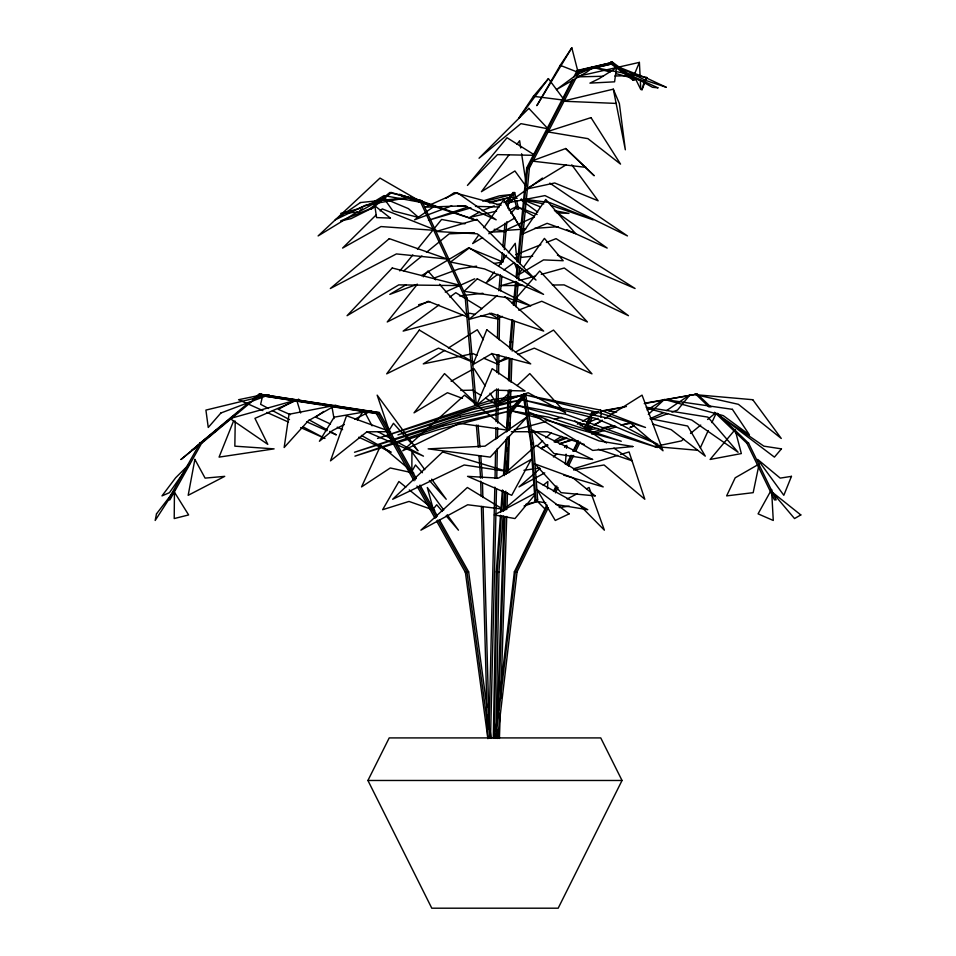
<?xml version="1.0" encoding="UTF-8"?>
<svg xmlns="http://www.w3.org/2000/svg" width="956" height="956" viewBox="0 0 956 956"><rect width="100%" height="100%" fill="white"/><g stroke="black" fill="none" stroke-linecap="round" stroke-linejoin="round"><path stroke-width="1.43" d="M235.236 421.106L234.841 446.165L274.109 448.866L219.067 457.123L233.682 420.724M495.543 451.411L495.041 478.191M495.746 439.509L495.949 427.607M496.045 421.656L496.606 388.913M496.881 372.541L497.192 354.688M497.467 338.316L497.885 314.512M497.311 448.436L496.762 478.191M497.49 438.027L497.67 427.607M497.753 423.138L498.339 388.913M498.59 374.035L498.924 354.688M499.175 339.81L499.582 315.994M493.308 738.199L496.295 571.867L500.502 515.296M494.276 738.355L497.263 572.011L496.295 571.867L498.913 572.417L503.119 515.846M496.009 738.355L498.996 572.011L497.263 572.011M489.006 729.464L494.826 487.118M490.512 738.379L496.511 488.6M497.216 723.429L504.027 516.312M504.266 508.867L504.816 492.471M506.823 431.383L508.15 391.147M508.484 380.715L509.225 358.369M509.572 347.936L511.914 319.842M497.694 738.438L497.992 729.5M498.435 716.092L498.53 713.116M498.626 710.129L504.995 516.467M505.246 509.022L505.832 491.145M506.465 471.774L506.811 461.354M507.158 450.921L507.254 447.946M507.983 425.599L508.138 421.13M508.377 413.673L509.166 389.845M509.452 380.906L510.193 358.56M510.48 349.621L512.894 319.949M499.426 738.438L500.263 713.116M500.753 698.215L506.728 516.467M507.015 507.528L507.505 492.627M508.245 470.292L509.369 436.02M509.56 430.069L509.811 422.612M510.002 416.661L510.886 389.845M511.137 382.388L511.914 358.56M512.165 351.103L514.471 321.431M547.513 488.743L547.86 481.501L543.247 485.266M600.87 417.175L601.264 410.733M500.717 512.308L502.378 489.974M503.489 475.084L506.142 439.354M506.704 431.909L508.138 412.514L523.804 394.135L525.525 394.135L525.716 395.437M497.18 572.417L501.386 515.846M501.721 511.376L503.274 490.524M504.386 475.634L507.266 436.928M507.708 430.965L509.034 413.1L508.138 412.55L508.329 413.864L510.05 413.864L524.796 396.525M503.454 511.376L504.888 492.017M506.214 474.152L508.986 436.928M509.548 429.483L510.767 413.1L509.871 412.55M565.331 464.317L566.107 454.124M566.55 448.292L566.777 445.377L564.554 447.312M498.829 290.791L500.299 274.623M501.243 264.334L502.318 252.587M502.844 246.708L504.995 223.19M506.596 205.564L507.003 201.154L508.735 201.154L508.054 208.504M500.562 290.791L501.9 276.093M503.238 261.406L503.908 254.057M504.314 249.647L506.859 221.72M513.348 305.084L515.654 281.482M516.085 277.049L517.232 265.254M517.662 260.821L526.708 167.862L572.25 80.053M514.328 305.203L516.622 281.614M516.909 278.662L518.2 265.386M518.487 262.446L527.676 168.053L526.708 167.862L529.098 168.579L579.396 71.592L578.727 70.875L577.006 70.875L573.612 77.436M515.905 306.685L518.212 283.084M518.499 280.132L519.789 266.867M520.076 263.916L529.397 168.053L527.676 168.053M495.674 731.017L499.14 701.537M500.514 689.754L514.352 571.855L546.904 504.864M495.794 738.402L515.332 571.867L547.226 506.274M497.514 738.402L517.065 571.867L548.302 507.612M379.185 413.733L379.341 412.55L377.608 412.55L377.465 413.733L259.435 395.306L259.59 394.135L379.341 412.55L416.374 478.609M759.136 464.019L753.173 492.663L726.632 495.889L735.188 477.809L757.881 464.747M262.864 394.673L260.63 404.316L268.505 408.487M646.853 77.496L644.284 81.368L641.882 90.007L646.853 77.496L591.621 66.944L610.119 72.011M610.788 62.2L610.358 63.395L632.98 80.089L634.7 80.089L635.131 78.894L612.509 62.2L610.788 62.2L633.41 78.894L635.131 78.894M632.98 80.089L633.41 78.894M633.888 75.548L639.397 62.379L578.237 76.253M476.542 405.499L492.185 368.658L525.047 391.004L495.065 390.168L477.63 404.591M700.354 447.767L708.229 430.559M711.862 422.612L716.104 413.339M553.416 491.48L556.022 486.114M566.43 464.7L570.983 455.331M572.943 451.316L578.141 440.596M584.654 427.213L591.812 412.49L597.44 412.024M554.396 491.539L556.99 486.186M567.41 464.771L571.963 455.391M573.923 451.375L578.476 442.007M584.988 428.623L592.792 412.55L598.647 411.498M555.472 492.878L558.065 487.524M568.485 466.11L573.696 455.391M575.643 451.375L580.196 442.007M586.064 429.961L591.919 417.903M593.222 415.227L594.536 412.514L591.812 412.49M367.929 780.478L389.212 737.913L600.75 737.913L622.033 780.478L558.173 908.2L431.789 908.2L367.929 780.478L622.033 780.478M527.377 168.579L573.588 79.456M575.631 75.524L577.675 71.592L579.396 71.592M529.11 166.547L530.472 163.93M571.808 47.8L560.228 65.331L536.83 105.662L571.808 47.8L577.759 70.911M548.421 78.631L533.436 96.293L519.06 117.803L548.421 78.631L563.526 99.018M357.377 420.031L363.854 410.435M522.633 233.133L545.756 199.457L575.631 233.634L547.107 223.334L521.809 234.328M478.693 235.068L472.646 243.589L482.589 237.53M483.867 227.767L503.74 199.792L523.087 232.26L503.74 199.792M518.678 274.037L522.119 269.281M523.828 266.903L544.418 238.391L563.192 260.725L543.546 259.901L519.048 274.491M512.942 192.658L507.003 200.796L508.723 200.796L514.675 192.658L512.942 192.479L516.921 209.173L518.642 209.173L516.658 200.82M494.312 271.863L486.461 282.57L498.064 274.193M498.674 265.923L506.525 255.216M508.269 252.826L515.248 243.314L517.124 261.836M508.974 154.956L481.418 191.702L514.926 170.981L525.812 185.978M516.969 144.284L519.634 140.723L520.733 147.977M523.816 393.741L523.111 394.673L530.986 444.002L531.691 443.082L523.816 393.741L525.549 393.741L533.412 443.082L532.719 444.002M524.844 394.673L525.549 393.741M416.852 284.9L387.228 321.981L428.204 301.26L467.257 316.866M423.329 276.798L427.965 271.002L435.697 279.833M399.823 270.918L412.825 254.905M417.461 249.193L441.6 219.45L464.975 223.824M535.229 494.372L514.973 518.558L494.276 514.937L534.476 493.547M508.329 413.864L523.063 396.525M511.711 410.387L513.551 408.212M511.986 303.04L513.898 300.829M515.81 298.619L539.71 271.002L587.426 321.981L541.765 301.26L518.618 310.114M510.707 213.308L516.909 206.878M375.995 215.088L342.595 248.07L380.978 226.56L436.605 230.48L382.257 208.898L380.177 210.965M507.588 394.541L498.088 403.516L507.636 400.086M509.703 392.546L511.819 390.55M517.1 385.555L529.779 373.593L565.582 412.849L528.094 392.725L510.361 399.106M648.323 414.498L664.432 399.369L647.033 409.993M537.224 445.831L542.638 440.812M545.888 437.812L551.313 432.793M506.441 472.073L536.232 445.377L603.212 486.915L563.693 475.132M540.092 468.56L518.977 486.915L544.741 472.885M553.428 456.968L556.774 454.064M497.144 295.559L469.026 319.388L491.372 313.257L543.701 331.099L504.947 296.647M503.657 509.548L533.651 484.31M249.205 402.285L200.163 443.082L201.895 443.082L261.191 393.741L259.458 393.741L252.623 399.441M389.869 192.479L369.578 209.173L371.31 209.173L391.601 192.479L389.869 192.658L421.883 200.796L391.59 192.658M683.648 439.055L681.377 440.919L654.573 446.524L697.653 450.288M690.495 433.462L700.748 425.073M707.583 419.481L715.566 412.956M403.755 270.823L421.931 256.017M426.484 252.324L449.2 233.826L474.558 232.774M366.877 431.813L330.501 460.864L346.526 415.752L390.526 431.682L366.877 431.813L393.8 443.405M439.043 304.916L403.145 331.099L462.632 315.157M449.81 297.065L455.797 292.703L481.991 308.716M542.434 178.079L508.604 202.624L544.968 195.598L627.459 235.929L549.82 183.11M503.872 269.998L514.316 262.458L517.292 270.548M323.726 411.462L315.659 417.103L330.489 424.01M435.004 205.827L414.557 219.82L451.758 205.827M445.831 198.418L454.255 192.658L501.016 205.277M507.66 204.142L512.512 200.82M486.998 707.452L468.643 571.867L465.608 572.775L436.557 520.96M666.619 410.53L690.053 394.756L677.481 410.088L671.889 412.132M444.624 350.398L423.257 363.901L472.957 353.612L477.02 355.345M448.4 348.008L477.295 329.736L483.413 339.691M587.307 429.543L592.29 426.412M594.775 424.858L602.244 420.162M604.73 418.597L642.05 395.139L663.01 450.778L630.9 423.305L620.779 424.894M531.691 442.879L530.807 443.429L535.049 500.43L537.666 499.88L533.424 442.879L531.691 442.879L535.934 499.88L535.049 500.43M532.528 443.429L533.424 442.879M357.425 211.885L318.109 235.929L379.986 178.079L422.456 202.624M359.97 210.332L362.503 208.79M372.649 202.576L384.061 195.598L421.034 202.373M527.461 188.344L566.287 164.719M488.815 233.754L514.926 217.872M541.311 448.639L547.68 444.815M554.038 440.991L561.674 436.402M406.288 284.637L389.797 294.388L417.449 284.195M421.524 275.639L468.464 247.903L501.769 261.49M498.853 361.798L506.477 357.365M515.38 352.202L553.524 330.071L591.979 373.856L534.296 348.151L517.973 354.545M577.328 424.129L579.85 422.719M582.359 421.309L589.924 417.079M593.7 414.964L597.476 412.849M451.101 381.229L474.009 368.658L485.206 385.854M479.685 212.041L469.623 217.478L496.534 211.121M482.206 210.679L494.216 205.827M567.123 498.996L577.46 493.583M586.494 488.863L589.075 487.5L604.371 530.174L579.336 504.768M509.106 210.332L516.67 206.46M344.303 424.548L332.64 430.463L319.4 441.266L334.122 417.175L371.537 410.733L354.676 419.29M458.055 423.938L402.739 450.778L464.52 395.139L507.433 429.399M520.972 223.083L504.84 230.48L525.692 228.998M523.661 221.852L534.416 216.916M445.257 292.046L474.702 278.805M547.585 445.138L542.195 447.516L547.692 445.4M554.325 442.162L565.115 437.406M586.697 427.894L590.736 426.113M593.437 424.918L600.177 421.955M633.924 425.731L629.968 427.463L634.163 425.922M651.06 418.214L662.926 413.016M580.22 425.779L584.355 424.058M589.864 421.763L598.121 418.322M515.917 254.666L540.845 244.712M546.378 242.501L556.069 238.642L635.083 288.509L557.408 255.097M497.574 362.539L508.461 358.273M499.558 317.404L502.282 316.364M555.962 442.234L566.968 438.015M588.992 429.567L591.752 428.515M434.048 278.088L458.94 268.911L476.602 266.162M533.054 160.548L565.713 148.527L594.094 175.629L565.713 148.527M652.327 419.29L667.694 413.673M571.927 439.545L559.356 443.883L572.07 440.13M592.875 432.315L611.027 426.053M496.953 204.895L501.064 203.485M503.812 202.553L514.782 198.8M524.055 506.023L537.487 501.434L545.482 509.476M482.637 201.047L499.474 195.837L513.085 194.307L485.839 201.142M573.457 468.81L617.684 455.391M620.54 454.53L629.096 451.937L644.822 499.259L604.061 464.986L573.6 469.982M591.824 434.203L604.527 430.391M607.347 429.543L615.807 426.997M621.46 425.3L628.51 423.185M418.597 304.725L429.614 301.594M515.415 281.614L501.04 285.617L523.052 285.366M519.729 280.419L535.539 276.009M541.287 274.408L564.279 268.003L628.462 315.695L564.124 284.888L552.389 285.031M514.173 430.128L545.852 421.572M554.492 419.242L561.698 417.306M465.464 314.393L469.719 313.257L475.383 314.428M470.938 207.846L428.479 220.274L467.604 207.105M489.52 202.911L510.97 197.223L489.293 202.158M503.991 510.098L506.883 509.345M525.657 504.445L537.212 501.434L545.876 502.856M577.006 70.517L612.521 62.379L612.665 63.694L578.882 71.831L578.727 70.517L577.006 70.517L577.161 71.831L612.665 63.694M580.137 70.182L612.521 62.379M564.171 100.858L613.31 89.171L619.368 103.547L625.343 149.793L613.31 89.171M527.628 188.798L554.707 182.978L598.145 200.82L571.796 164.826M259.996 395.258L238.57 399.716L262.864 410.602M601.563 410.972L626.431 406.503M645.443 403.074L696.888 394.135L644.236 403.599M600.368 411.498L623.766 407.292M488.062 728.078L466.922 571.867L465.369 572.13L487.907 738.653M494.264 263.414L503.095 262.04M587.51 430.104L597.631 428.515M601.981 427.834L614.995 425.802M506.764 472.85L509.632 472.431M523.948 470.304L532.54 469.038M535.408 468.619L539.698 467.974M559.236 507.54L569.286 506.154M459.478 295.882L482.876 293.277M515.105 258.024L518.033 257.714M520.96 257.415L532.695 256.196M534.619 228.364L558.447 226.668M489.484 232.153L505.891 231.471L494.204 229.285M578.249 76.85L603.14 76.265M614.851 76.002L625.105 75.763M460.756 390.418L472.336 390.168L480.88 395.282M466.994 298.141L421.883 201.154L420.162 201.154L465.261 298.141L466.994 298.093L476.255 404.376M259.435 395.306L320.176 404.519M531.691 443.082L533.412 443.082M535.934 499.88L537.666 499.88M515.332 571.867L514.364 571.808L517.065 571.867M511.317 431.694L547.549 431.813L584.259 444.409M533.639 155.314L497.455 154.621L467.436 185.416L507.039 137.736L533.866 154.573M457.685 205.97L466.588 206.185M475.479 206.4L499.199 206.974M564.219 101.264L616.393 103.427M557.049 212.901L568.928 213.391L554.396 210.643M510.743 342.081L509.763 341.973L512.452 342.164M531.691 161.05L586.255 167.396M501.267 508.95L467.675 504.768L420.891 530.174L467.353 487.5L501.47 508.353M533.436 96.293L564.422 100.213M517.16 198.322L512.739 197.749L515.559 198.31M526.003 199.469L549.604 202.541L593.174 219.868L550.847 205.265M459.37 423.305L507.146 430.116M259.59 394.135L377.608 412.55L415.37 479.912M323.128 404.974L327.55 405.667M334.935 406.826L364.439 411.427M367.391 411.893L376.234 413.267M646.137 407.22L707.858 417.103L738.092 452.26L691.726 420.007L647.343 408.427M555.986 504.505L587.773 509.703L536.973 481.501M512.392 410.984L548.732 417.175L621.269 441.266L545.159 419.839M517.088 405.44L565.773 414.271L657.381 447.516L572.525 420.76L517.088 405.571M616.632 412.132L607.944 410.435L614.971 412.562M649.972 418.656L687.651 426.029L705.289 456.143L671.196 429.662L652.924 424.106M521.199 199.422L543.797 203.879M481.047 315.588L498.052 319.089M512.356 411.116L540.881 418.704M615.819 73.564L630.052 77.46M632.896 78.249L644.284 81.368M598.372 449.248L632.263 460.864L613.919 448.101M462.465 398.377L447.444 392.725L414.02 412.849L444.516 373.593L476.124 403.516M537.141 214.502L518.08 207.082L534.428 216.486M560.228 65.331L578.129 72.357M521.128 199.123L540.224 206.795M483.796 358.237L498.697 364.606L491.814 353.397M396.501 444.564L423.484 456.143L394.9 440.812M290.409 414.677L278.256 409.335L296.539 399.584L300.638 412.98M306.625 421.811L326.88 430.714M329.581 431.897L336.345 434.872L329.88 431.311M266.915 412.418L288.509 422.11M300.662 427.559L324.956 438.457L302.634 426.615M566.681 229.631L607.18 248.07L555.496 211.455M337.217 427.153L342.618 429.662M358.787 437.191L380.357 447.241M383.045 448.495L391.135 452.26L361.404 435.398M272.448 410.578L289.513 419.636M378.014 431.754L391.004 438.72M309.206 419.923L327.299 429.889M485.768 398.198L496.773 404.77M489.484 313.281L499.462 319.388M574.795 420.855L606.582 442.987M520.673 199.685L537.738 212.089M405.822 487.106L398.891 481.501L382.639 509.703L409.025 501.434L434.693 510.48L409.288 489.914M710.917 407.101L696.996 393.741L695.263 393.741L709.197 407.101M717.347 413.279L748.428 443.082L746.696 443.082L714.55 412.251M577.006 70.875L577.675 71.592M422.433 472.718L415.49 464.986L411.857 471.404L411.928 451.937L424.799 469.683M429.375 480.462L446.237 499.259L431.658 479.147M411.116 443.082L393.454 423.305L389.068 430.331L377.154 395.139L417.975 450.778L413.076 445.281M439.569 284.255L468.607 317.404M442.389 511.4L436.713 504.768L433.235 509.13L427.308 487.5L443.751 510.026M446.165 515.822L458.462 530.174L447.205 514.77M489.998 393.215L496.391 403.038M419.995 485.086L437.43 516.18M439.605 520.064L468.643 571.867M419.003 486.389L436.426 517.471M437.872 520.064L466.922 571.867M376.294 413.458L414.056 480.808M416.959 485.995L435.111 518.367M365.216 412.992L372.063 425.814M635.776 79.372L640.807 89.553L640.281 79.539M514.663 192.479L515.989 198.035M332.043 407.232L334.014 418.585M521.606 153.773L526.218 184.221M487.99 714.825L488.994 722.186M489.986 729.559L491.181 738.402M610.788 62.379L610.944 63.694M517.411 264.692L517.698 267.537M478.06 425.038L479.996 447.169M480.772 456.024L482.35 478.191M465.261 298.141L474.535 404.376M476.339 425.038L478.263 447.169M479.04 456.024L480.617 478.191M639.397 62.379L640.138 76.683M482.469 482.661L482.876 497.526M483.115 506.441L489.448 738.379M480.701 481.167L481.107 496.033M481.394 506.441L487.727 738.379M174.434 492.161L174.219 518.558L188.631 514.937L174.434 492.161M616.465 67.757L614.588 81.822L589.924 83.124L599.006 78.715L616.465 67.757M289.035 414.271L284.159 447.516L308.322 420.76L335.903 405.177L289.035 414.271M194.881 459.394L188.177 495.304L224.732 476.351L205.098 478.12L194.881 459.394M156.497 513.85L155.183 520.47L175.187 489.556L156.497 513.85M486.783 329.736L472.969 364.606L491.874 353.612L530.723 363.901L486.783 329.736M791.46 476.351L783.824 495.304L757.642 459.394L780.216 478.12L791.46 476.351M380.727 445.377L361.535 486.915L390.275 467.974L413.721 473.065L380.727 445.377M531.201 459.394L511.723 495.304L467.544 476.351L498.411 478.12L531.201 459.394M771.552 489.556L758.084 513.85L773.273 520.47L771.552 489.556M200.115 442.879L168.148 499.88L169.881 499.88L201.836 442.879L200.115 442.879M189.491 464.019L169.451 492.663L161.994 495.889L175.617 477.809L189.491 464.019M419.325 330.071L386.69 373.856L438.493 348.151L473.674 362.539L419.325 330.071M735.08 429.65L710.117 459.454L741.342 453.574L735.08 429.65M781.458 448.866L774.42 457.123L721.015 416.685L763.892 446.165L781.458 448.866M220.872 413.016L208.253 427.463L205.91 410.088L269.15 394.756L220.872 413.016M527.413 416.685L490.237 457.123L428.157 448.866L484.991 446.165L527.413 416.685M392.259 268.003L347.064 315.695L398.76 284.888L461.043 285.617L392.259 268.003M528.835 108.363L479.04 158.23L520.912 123.647L548.015 128.809L528.835 108.363M477.295 278.805L464.114 291.317L507.003 297.675L530.747 305.896L477.295 278.805M442.7 451.937L392.665 499.259L464.174 464.986L506.967 471.404L442.7 451.937M196.279 446.524L191.869 450.419L238.426 412.024L196.279 446.524M389.307 238.642L330.358 288.509L396.417 253.926L447.348 259.088L389.307 238.642M217.239 429.65L181.031 459.454L217.239 429.65M592.911 67.47L586.542 72.262L556.488 89.589L576.301 74.986L592.911 67.47M469.324 247.903L450.491 262.04L484.477 268.911L543.582 294.388L469.324 247.903M360.46 202.541L335.174 219.868L365.431 205.265L407.089 197.749L360.46 202.541M800.817 514.937L794.532 518.558L772.221 492.161L800.817 514.937M383.858 198.035L358.44 212.089L340.79 213.391L357.699 208.994L383.858 198.035M374.155 207.082L351.043 218.661L340.671 220.872L374.155 207.082M569.143 513.85L555.269 520.47L536.985 489.556L569.143 513.85M457.243 192.658L424.99 207.189L464.293 205.827L496.2 219.82L457.243 192.658M298.702 399.369L254.941 418.334L267.8 444.373L230.097 418.525L298.702 399.369M442.748 426.029L354.951 456.143L438.41 429.662L510.492 410.805L442.748 426.029M473.077 409.335L397.947 434.872L458.94 415.657L522.275 399.584L473.077 409.335M492.388 399.716L377.512 438.457L484.728 404.316L523.888 395.007L492.388 399.716M460.218 417.103L354.509 452.26L457.745 420.007L514.615 405.81L460.218 417.103M591.011 117.624L546.88 131.761L587.916 138.644L620.54 164.109L591.011 117.624M476.925 219.45L436.283 231.471L477.307 233.826L536.005 280.072L476.925 219.45M632.872 446.524L592.72 450.419L528.596 412.024L599.113 440.919L632.872 446.524M748.464 442.879L746.744 442.879L774.456 499.88L776.188 499.88L748.464 442.879M390.406 218.088L376.58 217.586L374.812 205.815L390.406 218.088M752.766 399.716L695.526 394.673L738.379 404.316L781.267 438.457L752.766 399.716M657.907 87.821L652.494 87.307L631.271 75.536L657.907 87.821M595.098 495.889L561.1 492.663L535.085 464.019L572.931 477.809L595.098 495.889M732.392 409.335L664.91 399.584L723.333 415.657L749.444 434.872L732.392 409.335M592.577 459.454L554.026 453.574L531.405 429.65L592.577 459.454M600.332 410.088L525.979 395.055L599.926 413.016L645.503 427.463L600.332 410.088M609.593 418.525L522.06 399.68L595.409 418.334L657.967 444.373L609.593 418.525M418.597 217.478L392.785 210.786L383.906 198.334L408.403 208.635L418.597 217.478M476.303 220.274L437.944 207.763L410.363 197.223L476.303 220.274M666.081 87.199L645.886 80.507L621.137 68.055L647.236 78.368L666.081 87.199M431.013 205.815L401.436 195.837L399.548 194.307L431.013 205.815"/></g></svg>
